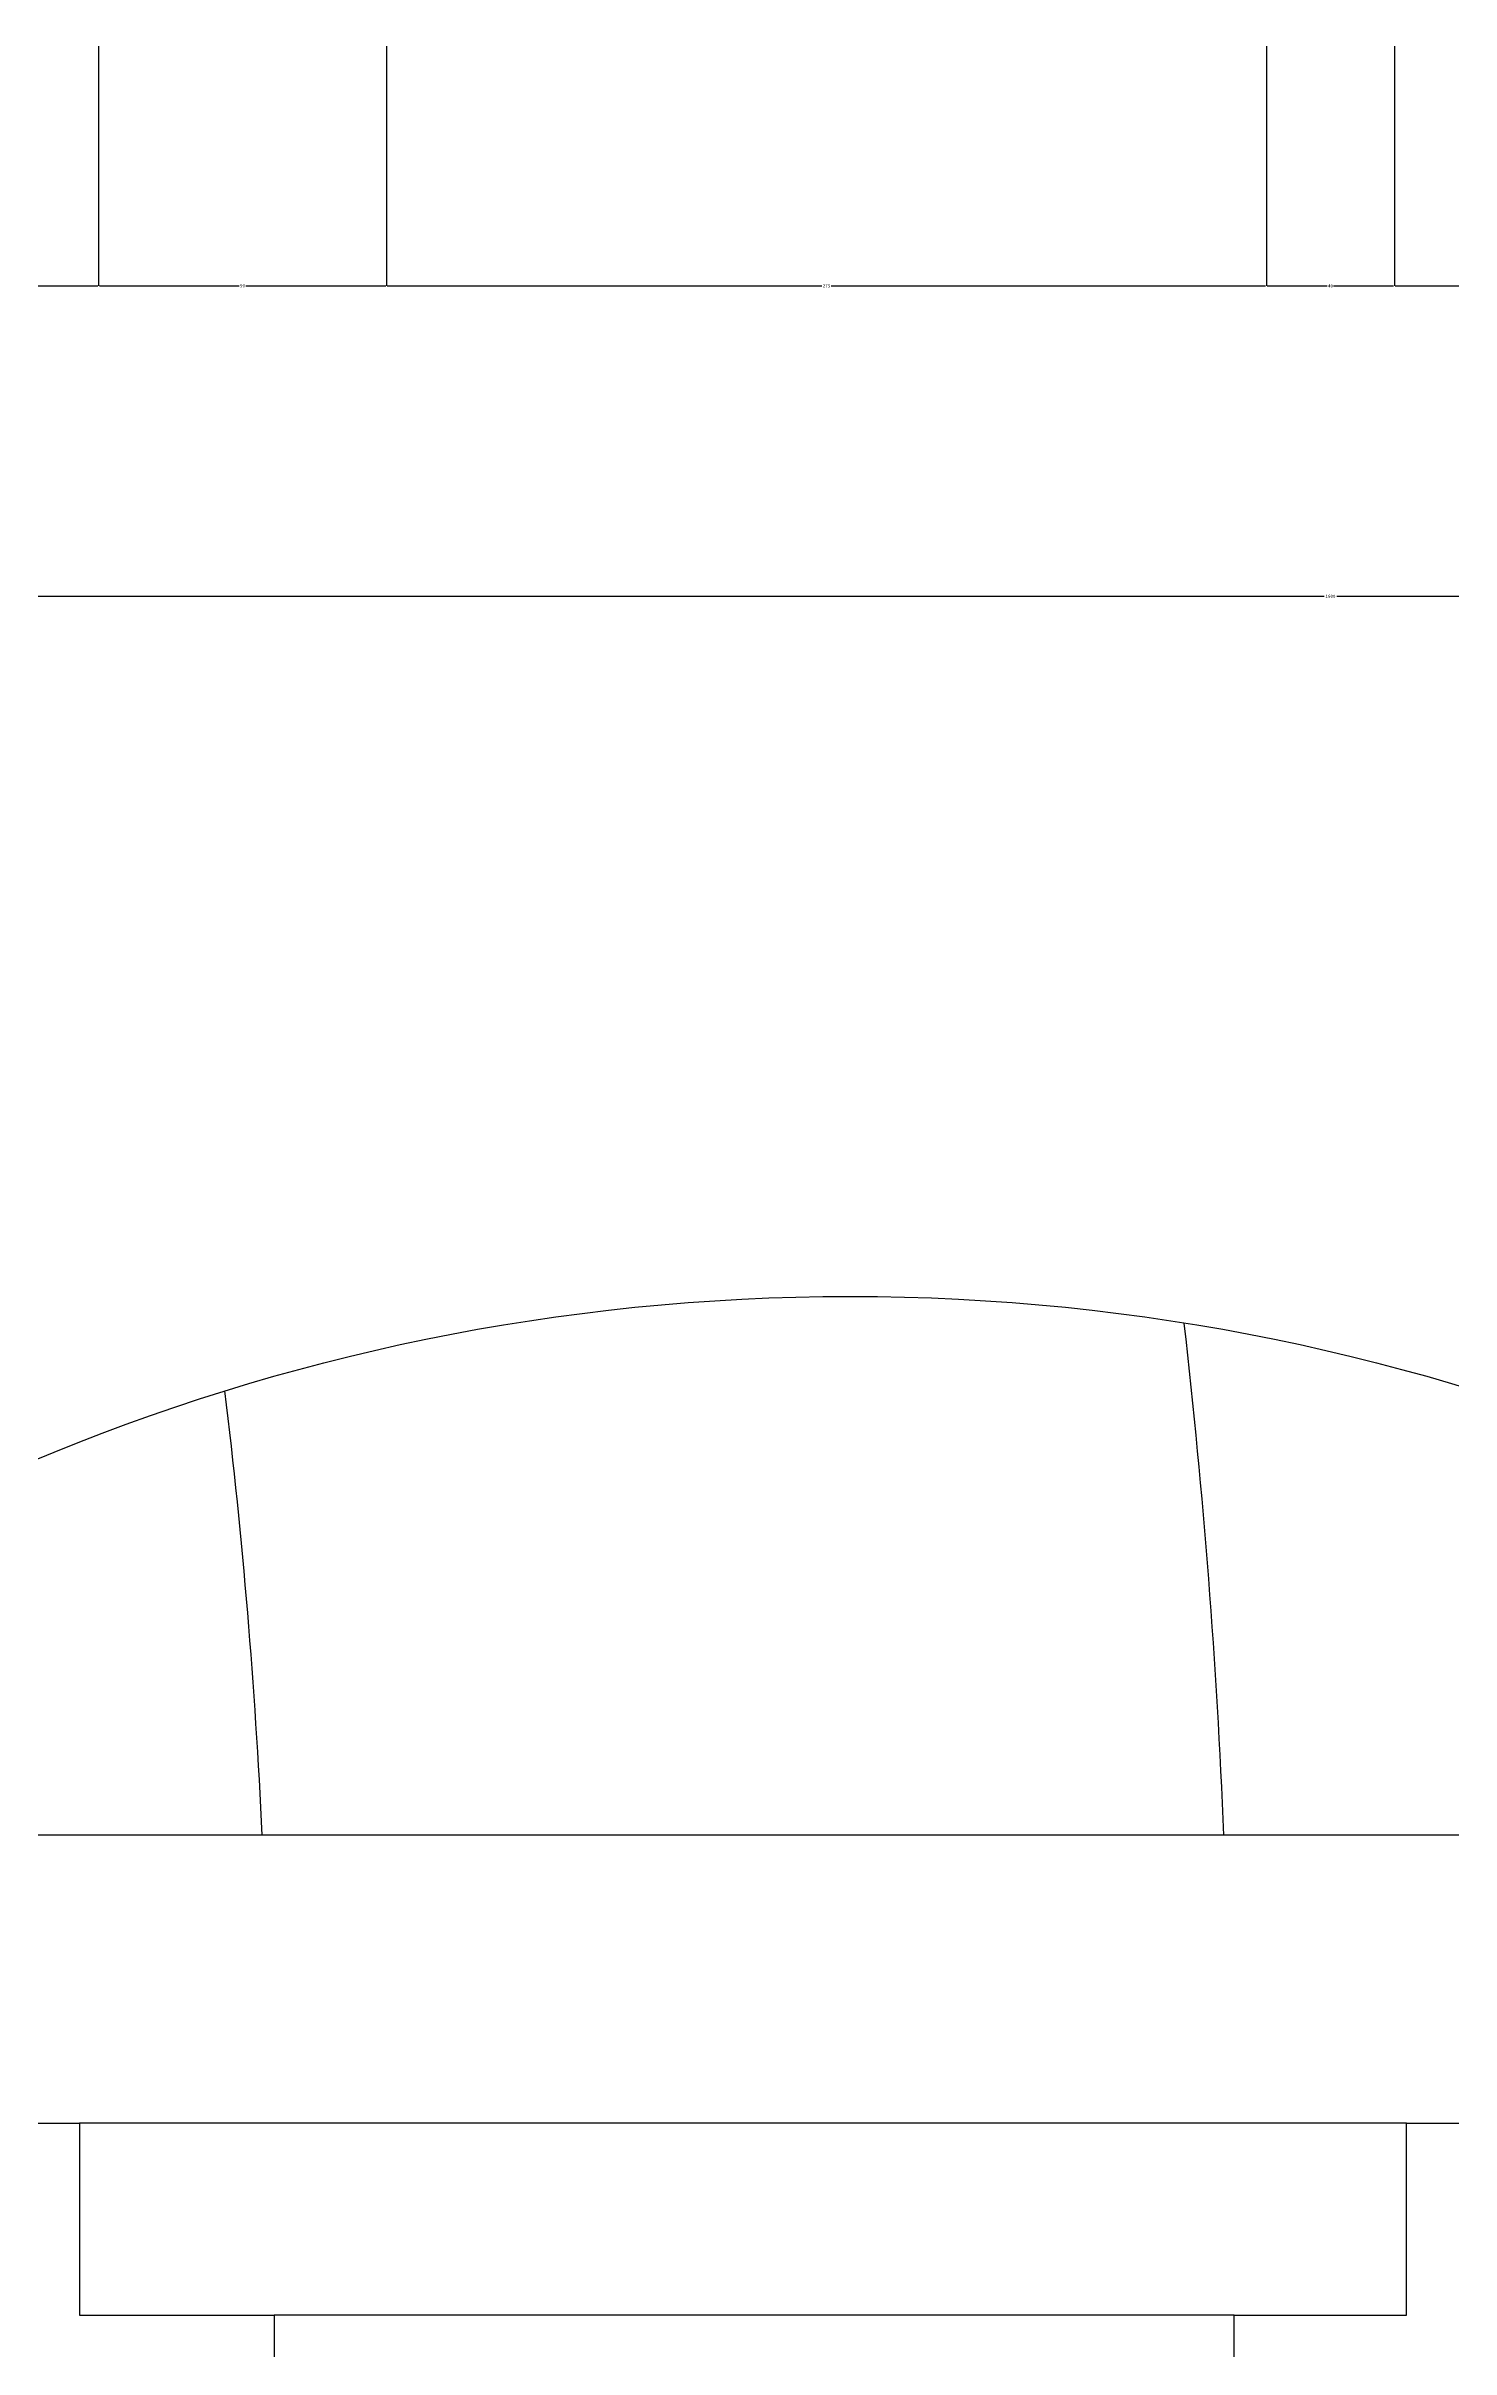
# Model space of a CAD drawing. Header units: metres. Extents: x 278 to 5235, y 197 to 7080.
# Drawn here: x 861 to 1300, y 3823 to 4543 of the extents above; entities that cross this region are included whole.
import ezdxf

# ---------------------------------------------------------------- set-up
doc = ezdxf.new("R2010")
doc.units = ezdxf.units.M
for name, color, linetype in [('3', 3, 'Continuous'), ('4', 4, 'Continuous'), ('7', 7, 'Continuous'), ('BH', 3, 'Continuous'), ('DIM', 3, 'Continuous')]:
    doc.layers.add(name, color=color, linetype=linetype)
doc.dimstyles.get("Standard").update_dxf_attribs({"dimtxt": 2.5, "dimasz": 2.5, "dimexe": 1.25, "dimexo": 0.625, "dimtad": 1, "dimcen": 2.5, "dimazin": 3, "dimtfac": 1, "dimtmove": 0, "dimatfit": 3})

# ---------------------------------------------------------------- blocks, each defined once
blk = doc.blocks.new('*D53')
for p, q in [((602.17, 4542.73), (602.17, 4467.79)), ((877.17, 4542.73), (877.17, 4467.79)), ((602.42, 4467.79), (738.17, 4467.79)), ((741.17, 4467.79), (876.92, 4467.79))]:
    blk.add_line(p, q)
at = {"layer": 'Defpoints'}
for p in [(602.17, 4542.73), (877.17, 4542.73), (602.17, 4467.79)]:
    blk.add_point(p, dxfattribs=at)
at = {"layer": 'DIM', "insert": (739.67, 4467.79), "char_height": 1, "attachment_point": 5}
blk.add_mtext('275', dxfattribs=at)
blk = doc.blocks.new('*D54')
for p, q in [((462.17, 4420.16), (462.17, 4370.79)), ((2062.17, 4420.16), (2062.17, 4370.79)), ((462.42, 4370.79), (1260.17, 4370.79)), ((1264.17, 4370.79), (2061.92, 4370.79))]:
    blk.add_line(p, q)
at = {"layer": 'Defpoints'}
for p in [(462.17, 4420.16), (2062.17, 4420.16), (462.17, 4370.79)]:
    blk.add_point(p, dxfattribs=at)
at = {"layer": 'DIM', "insert": (1262.17, 4370.79), "char_height": 1, "attachment_point": 5}
blk.add_mtext('1600', dxfattribs=at)
blk = doc.blocks.new('*D64')
for p, q in [((1282.17, 4542.73), (1282.17, 4467.79)), ((1557.17, 4542.73), (1557.17, 4467.79)), ((1282.42, 4467.79), (1418.17, 4467.79)), ((1421.17, 4467.79), (1556.92, 4467.79))]:
    blk.add_line(p, q)
at = {"layer": 'Defpoints'}
for p in [(1282.17, 4542.73), (1557.17, 4542.73), (1282.17, 4467.79)]:
    blk.add_point(p, dxfattribs=at)
at = {"layer": 'DIM', "insert": (1419.67, 4467.79), "char_height": 1, "attachment_point": 5}
blk.add_mtext('275', dxfattribs=at)
blk = doc.blocks.new('*D65')
for p, q in [((967.17, 4542.73), (967.17, 4467.79)), ((1242.17, 4542.73), (1242.17, 4467.79)), ((967.42, 4467.79), (1103.17, 4467.79)), ((1106.17, 4467.79), (1241.92, 4467.79))]:
    blk.add_line(p, q)
at = {"layer": 'Defpoints'}
for p in [(967.17, 4542.73), (1242.17, 4542.73), (967.17, 4467.79)]:
    blk.add_point(p, dxfattribs=at)
at = {"layer": 'DIM', "insert": (1104.67, 4467.79), "char_height": 1, "attachment_point": 5}
blk.add_mtext('275', dxfattribs=at)
blk = doc.blocks.new('*D66')
for p, q in [((877.17, 4542.73), (877.17, 4467.79)), ((967.17, 4542.73), (967.17, 4467.79)), ((877.42, 4467.79), (921.17, 4467.79)), ((923.17, 4467.79), (966.92, 4467.79))]:
    blk.add_line(p, q)
at = {"layer": 'Defpoints'}
for p in [(877.17, 4542.73), (967.17, 4542.73), (877.17, 4467.79)]:
    blk.add_point(p, dxfattribs=at)
at = {"layer": 'DIM', "insert": (922.17, 4467.79), "char_height": 1, "attachment_point": 5}
blk.add_mtext('90', dxfattribs=at)
blk = doc.blocks.new('*D67')
for p, q in [((1242.17, 4542.73), (1242.17, 4467.79)), ((1282.17, 4542.73), (1282.17, 4467.79)), ((1242.42, 4467.79), (1261.17, 4467.79)), ((1263.17, 4467.79), (1281.92, 4467.79))]:
    blk.add_line(p, q)
at = {"layer": 'Defpoints'}
for p in [(1242.17, 4542.73), (1282.17, 4542.73), (1242.17, 4467.79)]:
    blk.add_point(p, dxfattribs=at)
at = {"layer": 'DIM', "insert": (1262.17, 4467.79), "char_height": 1, "attachment_point": 5}
blk.add_mtext('40', dxfattribs=at)

msp = doc.modelspace()

# ---------------------------------------------------------------- hatches: boundary and pattern name
at = {"layer": 'BH'}
h = msp.add_hatch(dxfattribs=at)
h.set_pattern_fill('AR-RROOF', scale=600)
h.paths.add_polyline_path([(808.08, 3983.62, 0.01), (801.09, 4073.88, 0.06), (672.46, 3983.62)])
h.paths.add_polyline_path([(752.08, 3683.62), (481.93, 3683.62, 0.07), (453.99, 3493.9, 0.25), (752.08, 2943)])
h.paths.add_polyline_path([(1770.18, 3493.9, 0.07), (1742.24, 3683.62), (1412.08, 3683.62), (1412.08, 2908.16, 0.28)])

# ---------------------------------------------------------------- linework, layer by layer
at = {"layer": '3'}
for p, q in [((1285.91, 3893.62), (871.18, 3893.62)), ((1232.08, 3833.62), (932.08, 3833.62))]:
    msp.add_line(p, q, dxfattribs=at)
at = {"layer": '4'}
msp.add_lwpolyline([(1232.08, 2846.84), (1232.08, 3473.62), (1292.08, 3473.62), (1292.08, 3533.62), (1232.08, 3533.62), (1232.08, 3833.62), (1285.91, 3833.62), (1285.91, 3893.62), (1349.01, 3893.62), (1349.01, 3983.62), (808.08, 3983.62), (808.08, 3893.62), (871.18, 3893.62), (871.18, 3833.62), (932.08, 3833.62), (932.08, 3533.62), (872.08, 3533.62), (872.08, 3473.62), (932.08, 3473.62), (932.08, 2860.9)], dxfattribs=at)
at = {"layer": '7'}
for centre, radius, start, end in [((-957.92, 3895.07), 2188.55, 2.32, 6.52), ((-957.92, 3895.3), 1888.31, 2.68, 6.91)]:
    msp.add_arc(centre, radius, start, end, dxfattribs=at)
at = {"layer": 'DIM'}
msp.add_circle((1112.08, 3493.9), 658.1, dxfattribs=at)

# ---------------------------------------------------------------- dimensions: what is measured, and where the dimension line sits
for base, p1, p2, picture, middle in [((602.17, 4467.79), (602.17, 4542.73), (877.17, 4542.73), '*D53', (739.67, 4467.79)), ((877.17, 4467.79), (877.17, 4542.73), (967.17, 4542.73), '*D66', (922.17, 4467.79)), ((967.17, 4467.79), (967.17, 4542.73), (1242.17, 4542.73), '*D65', (1104.67, 4467.79)), ((1242.17, 4467.79), (1242.17, 4542.73), (1282.17, 4542.73), '*D67', (1262.17, 4467.79)), ((1282.17, 4467.79), (1282.17, 4542.73), (1557.17, 4542.73), '*D64', (1419.67, 4467.79)), ((462.17, 4370.79), (462.17, 4420.16), (2062.17, 4420.16), '*D54', (1262.17, 4370.79))]:
    dim = msp.add_linear_dim(base=base, p1=p1, p2=p2, dimstyle='Standard', dxfattribs=at)
    dim.commit()
    dim.dimension.update_dxf_attribs({"geometry": picture, "text_midpoint": middle})

# ---------------------------------------------------------------- leaders
msp.add_leader([(1169.59, 3727.1), (1804.91, 3854.09)], dimstyle='Standard', dxfattribs=at)

doc.saveas('drawing.dxf')
